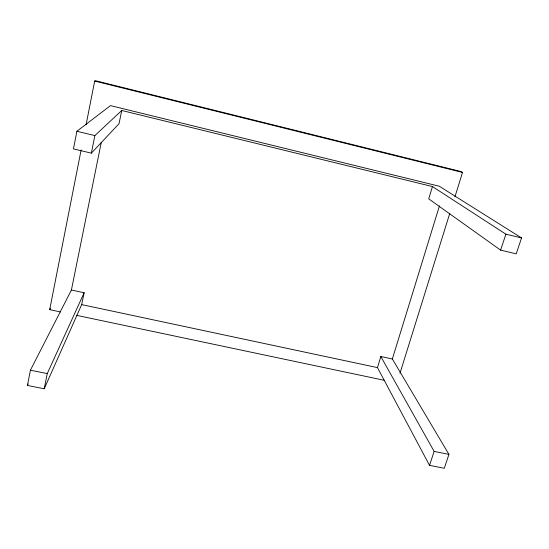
<?xml version="1.0" encoding="UTF-8"?>
<svg xmlns="http://www.w3.org/2000/svg" width="549" height="549" viewBox="0 0 549 549"><rect width="100%" height="100%" fill="white"/><g stroke="black" fill="none" stroke-linecap="round" stroke-linejoin="round"><path stroke-width="0.82" d="M71.411 290.016L84.134 292.747L81.684 304.606L44.222 388.774L27.45 385.446L30.415 370.198L71.411 290.016L101.297 142.301M521.55 237.937L439.282 186.228L110.486 105.621L76.887 131.273L73.463 148.903L91.354 153.144L119.023 123.71L121.754 110.486L432.454 186.557L505.89 234.183L521.55 237.937L516.218 253.837L500.619 250.138L428.714 198.855L432.454 186.557M60.596 311.956L49.691 309.657L81.122 149.973M86.083 124.76L94.682 81.06L95.485 80.724L460.673 171.466L462.526 172.434L454.901 196.913M44.222 388.774L47.262 373.581L84.134 292.747M91.354 153.144L94.867 135.582L121.754 110.486M377.458 367.61L380.828 356.521L392.35 358.998L448.938 454.387L444.278 468.276L429.524 465.346L377.458 367.61L81.684 304.606M392.35 358.998L439.461 205.861M400.008 373.19L449.816 213.238M429.524 465.346L434.129 451.408L380.828 356.521M500.619 250.138L505.89 234.183M27.45 385.446L28.212 383.916M49.691 309.657L50.398 308.373M30.415 370.198L47.262 373.581M434.129 451.408L448.938 454.387M76.531 315.325L384.375 380.327M76.887 131.273L94.867 135.582M94.682 81.06L462.526 172.434"/></g></svg>
